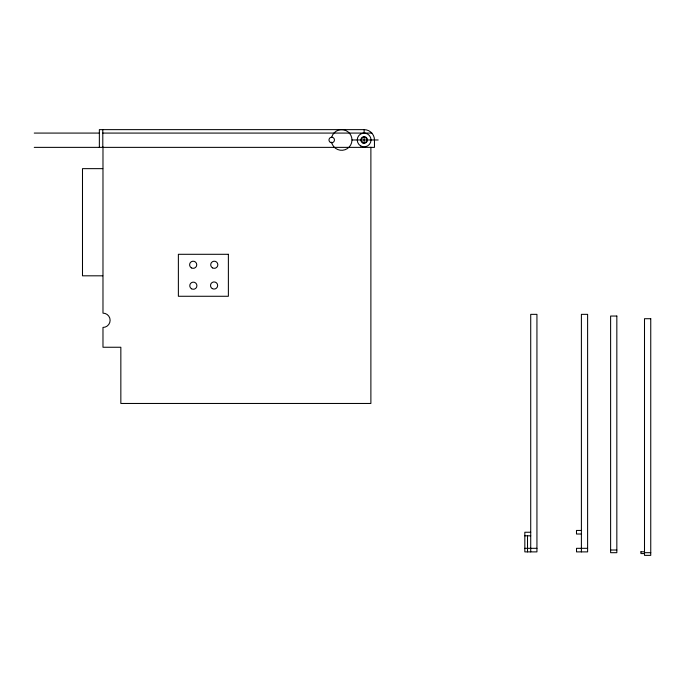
<?xml version="1.0" encoding="UTF-8"?>
<svg xmlns="http://www.w3.org/2000/svg" width="685" height="685" viewBox="0 0 685 685"><rect width="100%" height="100%" fill="white"/><g stroke="black" fill="none" stroke-linecap="round" stroke-linejoin="round"><path stroke-width="1.03" d="M374.464 139.834L374.464 147.369L34.25 147.369M34.25 133.078L99.436 133.078M102.801 133.078L371.827 133.078M352.081 139.971L378.171 139.971M102.75 168.647L82.491 168.647L82.491 275.815L102.75 275.815M581.394 530.447L576.487 530.447L576.487 534.017L581.394 534.017M530.721 532.245L524.83 532.245L524.83 551.887L536.937 551.887L536.937 314.346L530.721 314.346L530.721 551.887M524.83 535.816L530.721 535.816M524.83 548.317L536.937 548.317M587.61 548.317L576.513 548.317L576.513 551.887L587.61 551.887L587.61 314.346L581.394 314.346L581.394 551.887M610.618 550.012L616.834 550.012M640.929 551.793L644.499 551.793M644.499 552.684L650.75 552.684M644.499 553.574L640.929 553.574L640.929 551.81M364.18 129.636L99.359 129.636L99.359 147.369M527.51 535.816L527.51 551.887M370.885 147.215L370.885 403.465L120.843 403.465L120.843 347.252L102.981 347.252L102.981 327.43A7.141 7.141 0 0 0 110.122 320.289A7.141 7.141 0 0 0 102.981 313.148L102.981 146.932M364.129 133.078L364.129 129.636A10.335 10.335 0 0 1 374.464 139.971M364.137 136.649L364.137 143.293M102.801 129.636L102.801 147.369M331.728 137.06A10.335 10.335 0 0 1 347.843 131.7A10.335 10.335 0 0 1 347.235 148.662A10.335 10.335 0 0 1 331.549 142.172M228.379 254.298L178.374 254.298L178.374 296.271L228.379 296.271L228.379 254.298M616.834 316.042L610.618 316.042L610.618 552.692L616.834 552.692L616.834 316.042M650.75 318.713L644.499 318.713L644.499 555.364L650.75 555.364L650.75 318.713M212.487 267.869A3.571 3.571 0 0 0 217.839 264.77A3.571 3.571 0 0 0 212.487 261.679A3.571 3.571 0 0 0 212.487 267.869M212.29 288.599A3.571 3.571 0 0 0 217.65 285.508A3.571 3.571 0 0 0 212.29 282.408A3.571 3.571 0 0 0 212.29 288.599M191.552 288.796A3.571 3.571 0 0 0 196.912 285.705A3.571 3.571 0 0 0 191.552 282.605A3.571 3.571 0 0 0 191.552 288.796M191.389 267.869A3.571 3.571 0 0 0 196.749 264.77A3.571 3.571 0 0 0 191.389 261.679A3.571 3.571 0 0 0 191.389 267.869M362.767 142.352A2.749 2.749 0 0 0 366.886 139.971A2.749 2.749 0 0 0 362.767 137.591A2.749 2.749 0 0 0 362.767 142.352M330.35 142.352A2.749 2.749 0 0 0 334.468 139.971A2.749 2.749 0 0 0 330.35 137.591A2.749 2.749 0 0 0 330.35 142.352M360.695 145.939A6.893 6.893 0 0 0 371.03 139.971A6.893 6.893 0 0 0 360.695 134.003A6.893 6.893 0 0 0 360.695 145.939M362.476 142.848A3.322 3.322 0 0 0 367.451 139.971A3.322 3.322 0 0 0 362.476 137.094A3.322 3.322 0 0 0 362.476 142.848"/></g></svg>
